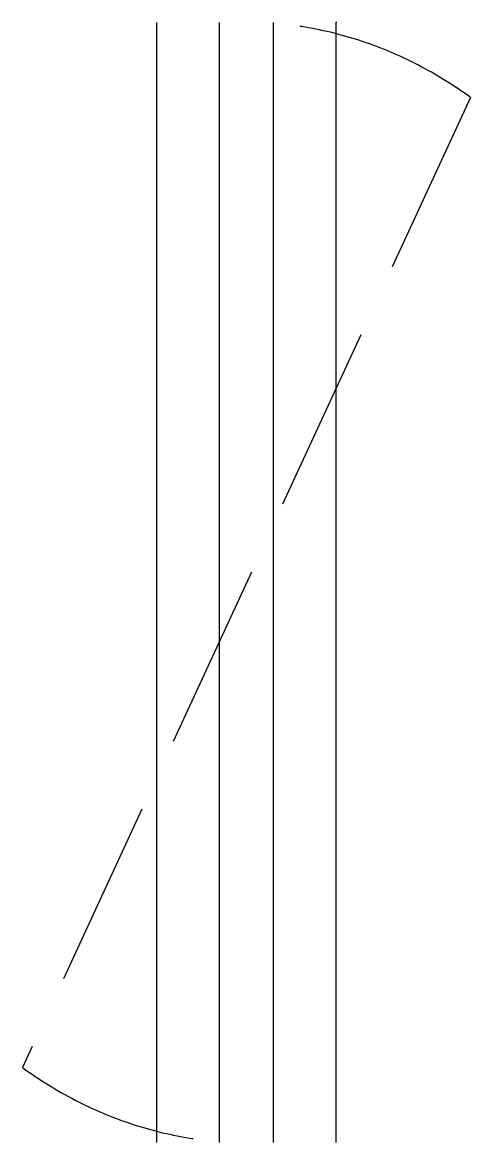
# Model space of a CAD drawing. Extents: x -180 to 420, y 0 to 1500.
import ezdxf

# ---------------------------------------------------------------- set-up
doc = ezdxf.new("R2010")
doc.units = 0
doc.header["$LTSCALE"] = 1000
doc.header["$MEASUREMENT"] = 0
doc.linetypes.add('DASH', pattern=[0.35, 0.25, -0.1])

# ---------------------------------------------------------------- blocks, each defined once
blk = doc.blocks.new('中悬窗')
for p, q in [((0, 0), (0, 1500)), ((84, 0), (84, 1500)), ((156, 0), (156, 1500)), ((240, 0), (240, 1500))]:
    blk.add_line(p, q)
at = {"linetype": 'DASH'}
blk.add_line((420, 1399.5), (-180, 100.5), dxfattribs=at)
for start_param, end_param in [(-0.523599, 0), (2.617994, 3.141593)]:
    blk.add_ellipse((120, 750), major_axis=(0, 750), ratio=0.8, start_param=start_param, end_param=end_param, dxfattribs=at)
blk.add_point((240, 1500))

msp = doc.modelspace()

# ---------------------------------------------------------------- block references
msp.add_blockref('中悬窗', (0, 0))

doc.saveas('drawing.dxf')
